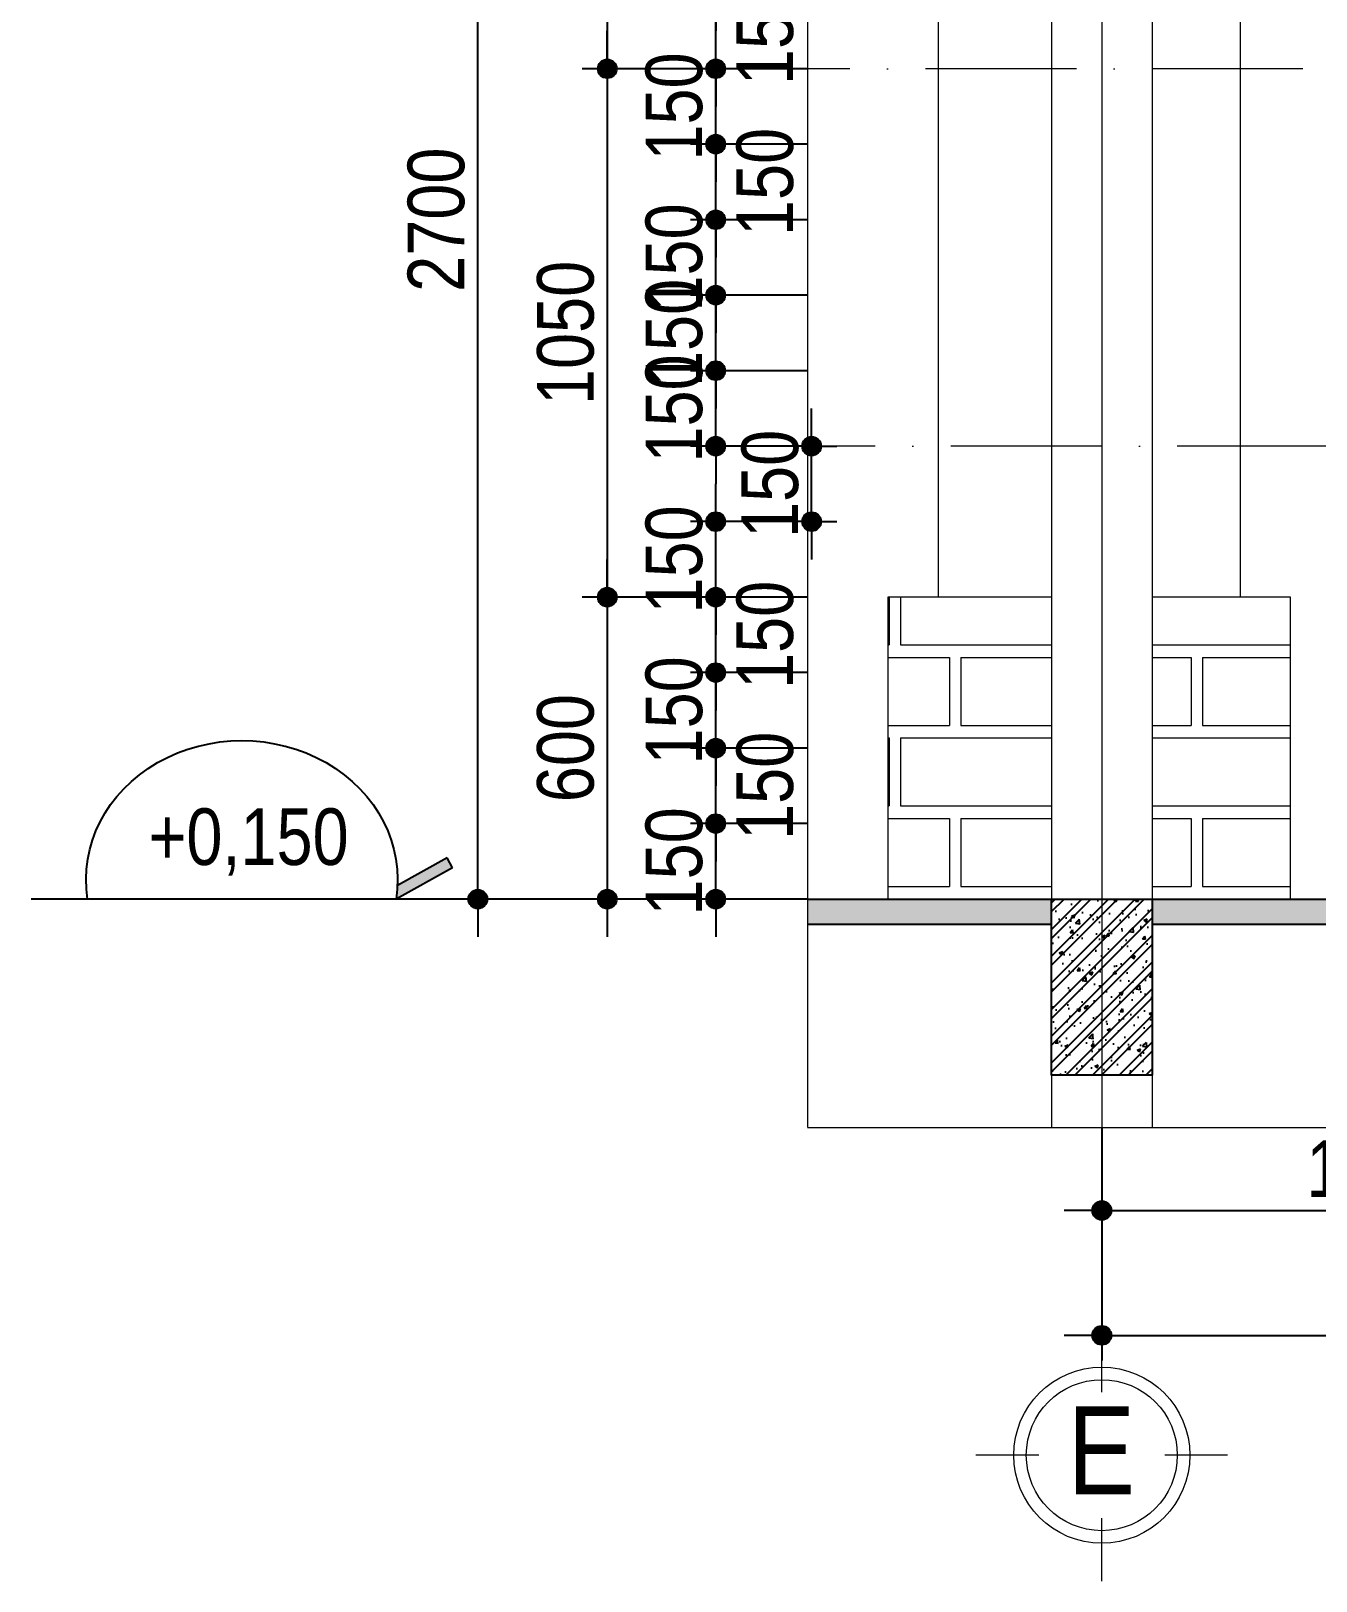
# Model space of a CAD drawing. Header units: millimetres. Extents: x 15144 to 68983, y 5333 to 52444.
# Drawn here: x 54281 to 59388, y 25540 to 31700 of the extents above; entities that cross this region are included whole.
import ezdxf
from ezdxf.enums import TextEntityAlignment as Align

# ---------------------------------------------------------------- set-up
doc = ezdxf.new("R2010")
doc.units = ezdxf.units.MM
doc.linetypes.add('ACAD_ISO10W100', pattern=[18, 12, -3, 0, -3])
for name, color, linetype in [('DIM', 1, 'Continuous'), ('HACTH', 8, 'Continuous'), ('TAGS', 60, 'Continuous'), ('TUONG', 131, 'Continuous')]:
    doc.layers.add(name, color=color, linetype=linetype)
for name, color, linetype, lineweight in [('HACHT', 8, 'Continuous', 5), ('NET-THAY', 2, 'Continuous', 13), ('TEN TRUC', 3, 'Continuous', 18), ('TRUC', 24, 'Continuous', 0)]:
    doc.layers.add(name, color=color, linetype=linetype, lineweight=lineweight)
doc.styles.add('HEL-CONDENSE', font='')
doc.styles.add('VNI-HELVE-CONDENSEN', font='')
doc.styles.get('HEL-CONDENSE').set_extended_font_data('VNI-Helve-Condense')
doc.styles.get('VNI-HELVE-CONDENSEN').set_extended_font_data('VNI-Helve-Condense')
doc.dimstyles.new('D 50', dxfattribs={"dimtxt": 225, "dimasz": 1.5, "dimexe": 100, "dimexo": 0, "dimgap": 50, "dimtad": 1, "dimdec": 0, "dimlfac": 0.5, "dimzin": 13, "dimdsep": 46, "dimtxsty": 'HEL-CONDENSE', "dimblk": 'D50', "dimcen": 0, "dimclrd": 1, "dimclre": 1, "dimclrt": 7, "dimazin": 0, "dimtfac": 1, "dimtdec": 0, "dimtmove": 0, "dimatfit": 3, "dimldrblk": 'D50', "dimfxl": 1, "dimtolj": 1, "dimtzin": 13, "dimarcsym": 0})

# ---------------------------------------------------------------- blocks, each defined once
blk = doc.blocks.new('A$C206177D3')
at = {"layer": 'TEN TRUC', "ltscale": 1000}
for p, q in [((-36.6, 240.1), (-36.6, 490.1)), ((-286.6, -9.9), (-536.6, -9.9)), ((463.4, -9.9), (213.4, -9.9)), ((-36.6, -509.9), (-36.6, -259.9))]:
    blk.add_line(p, q, dxfattribs=at)
blk.add_circle((-36.6, -9.9), 350, dxfattribs=at)
at = {"layer": 'TEN TRUC', "color": 254, "ltscale": 1000}
blk.add_circle((-36.6, -9.9), 300, dxfattribs=at)
blk = doc.blocks.new('D50')
at = {"layer": 'DIM'}
blk.add_hatch(color=256, dxfattribs=at).paths.add_polyline_path([(25, 0, 1), (-25, 0, 1)])
blk.add_line((25, 0), (100, 0), dxfattribs=at)
blk.add_circle((0, 0), 25, dxfattribs=at)
blk = doc.blocks.new('*D404')
at = {"layer": 'DEFPOINTS', "color": 0, "transparency": 16777216}
for p in [(57002.3, 28550.3), (57366.7, 28550.3), (57366.7, 28250.3)]:
    blk.add_point(p, dxfattribs=at)
at = {"layer": 'DIM', "color": 1, "lineweight": -2, "transparency": 16777216}
for p, q in [((57366.7, 28550.3), (56902.3, 28550.3)), ((57002.3, 28251.8), (57002.3, 28548.8)), ((57366.7, 28250.3), (56902.3, 28250.3))]:
    blk.add_line(p, q, dxfattribs=at)
at = {"layer": 'DIM', "color": 1, "lineweight": -2, "transparency": 16777216, "xscale": 1.5, "yscale": 1.5, "zscale": 1.5}
for p, rotation in [((57002.3, 28550.3), 90), ((57002.3, 28250.3), 270)]:
    blk.add_blockref('D50', p, dxfattribs=dict(at, rotation=rotation))
at = {"layer": 'DIM', "color": 7, "transparency": 16777216, "insert": (56837.4, 28400.3), "char_height": 225, "attachment_point": 5, "rotation": 90, "style": 'HEL-CONDENSE'}
blk.add_mtext('\\A1;150', dxfattribs=at)
blk = doc.blocks.new('*D405')
at = {"layer": 'DEFPOINTS', "color": 0, "transparency": 16777216}
for p in [(57002.3, 28850.3), (57366.7, 28850.3), (57366.7, 28550.3)]:
    blk.add_point(p, dxfattribs=at)
at = {"layer": 'DIM', "color": 1, "lineweight": -2, "transparency": 16777216}
for p, q in [((57366.7, 28850.3), (56902.3, 28850.3)), ((57002.3, 28551.8), (57002.3, 28848.8)), ((57366.7, 28550.3), (56902.3, 28550.3))]:
    blk.add_line(p, q, dxfattribs=at)
at = {"layer": 'DIM', "color": 1, "lineweight": -2, "transparency": 16777216, "xscale": 1.5, "yscale": 1.5, "zscale": 1.5}
for p, rotation in [((57002.3, 28850.3), 90), ((57002.3, 28550.3), 270)]:
    blk.add_blockref('D50', p, dxfattribs=dict(at, rotation=rotation))
at = {"layer": 'DIM', "color": 7, "transparency": 16777216, "insert": (57198.7, 28700.3), "char_height": 225, "attachment_point": 5, "rotation": 90, "style": 'HEL-CONDENSE'}
blk.add_mtext('\\A1;150', dxfattribs=at)
blk = doc.blocks.new('*D406')
at = {"layer": 'DEFPOINTS', "color": 0, "transparency": 16777216}
for p in [(57002.3, 29150.3), (57366.7, 29150.3), (57366.7, 28850.3)]:
    blk.add_point(p, dxfattribs=at)
at = {"layer": 'DIM', "color": 1, "lineweight": -2, "transparency": 16777216}
for p, q in [((57366.7, 29150.3), (56902.3, 29150.3)), ((57002.3, 28851.8), (57002.3, 29148.8)), ((57366.7, 28850.3), (56902.3, 28850.3))]:
    blk.add_line(p, q, dxfattribs=at)
at = {"layer": 'DIM', "color": 1, "lineweight": -2, "transparency": 16777216, "xscale": 1.5, "yscale": 1.5, "zscale": 1.5}
for p, rotation in [((57002.3, 29150.3), 90), ((57002.3, 28850.3), 270)]:
    blk.add_blockref('D50', p, dxfattribs=dict(at, rotation=rotation))
at = {"layer": 'DIM', "color": 7, "transparency": 16777216, "insert": (56837.4, 29000.3), "char_height": 225, "attachment_point": 5, "rotation": 90, "style": 'HEL-CONDENSE'}
blk.add_mtext('\\A1;150', dxfattribs=at)
blk = doc.blocks.new('*D407')
at = {"layer": 'DEFPOINTS', "color": 0, "transparency": 16777216}
for p in [(57002.3, 29450.3), (57366.7, 29450.3), (57366.7, 29150.3)]:
    blk.add_point(p, dxfattribs=at)
at = {"layer": 'DIM', "color": 1, "lineweight": -2, "transparency": 16777216}
for p, q in [((57366.7, 29450.3), (56902.3, 29450.3)), ((57002.3, 29151.8), (57002.3, 29448.8)), ((57366.7, 29150.3), (56902.3, 29150.3))]:
    blk.add_line(p, q, dxfattribs=at)
at = {"layer": 'DIM', "color": 1, "lineweight": -2, "transparency": 16777216, "xscale": 1.5, "yscale": 1.5, "zscale": 1.5}
for p, rotation in [((57002.3, 29450.3), 90), ((57002.3, 29150.3), 270)]:
    blk.add_blockref('D50', p, dxfattribs=dict(at, rotation=rotation))
at = {"layer": 'DIM', "color": 7, "transparency": 16777216, "insert": (57198.7, 29300.3), "char_height": 225, "attachment_point": 5, "rotation": 90, "style": 'HEL-CONDENSE'}
blk.add_mtext('\\A1;150', dxfattribs=at)
blk = doc.blocks.new('*D408')
at = {"layer": 'DEFPOINTS', "color": 0, "transparency": 16777216}
for p in [(57002.3, 29750.3), (57366.7, 29750.3), (57366.7, 29450.3)]:
    blk.add_point(p, dxfattribs=at)
at = {"layer": 'DIM', "color": 1, "lineweight": -2, "transparency": 16777216}
for p, q in [((57366.7, 29750.3), (56902.3, 29750.3)), ((57002.3, 29451.8), (57002.3, 29748.8)), ((57366.7, 29450.3), (56902.3, 29450.3))]:
    blk.add_line(p, q, dxfattribs=at)
at = {"layer": 'DIM', "color": 1, "lineweight": -2, "transparency": 16777216, "xscale": 1.5, "yscale": 1.5, "zscale": 1.5}
for p, rotation in [((57002.3, 29750.3), 90), ((57002.3, 29450.3), 270)]:
    blk.add_blockref('D50', p, dxfattribs=dict(at, rotation=rotation))
at = {"layer": 'DIM', "color": 7, "transparency": 16777216, "insert": (56837.4, 29600.3), "char_height": 225, "attachment_point": 5, "rotation": 90, "style": 'HEL-CONDENSE'}
blk.add_mtext('\\A1;150', dxfattribs=at)
blk = doc.blocks.new('*D409')
at = {"layer": 'DEFPOINTS', "color": 0, "transparency": 16777216}
for p in [(57002.3, 30950.3), (57366.7, 30950.3), (57366.7, 30650.3)]:
    blk.add_point(p, dxfattribs=at)
at = {"layer": 'DIM', "color": 1, "lineweight": -2, "transparency": 16777216}
for p, q in [((57366.7, 30950.3), (56902.3, 30950.3)), ((57002.3, 30651.8), (57002.3, 30948.8)), ((57366.7, 30650.3), (56902.3, 30650.3))]:
    blk.add_line(p, q, dxfattribs=at)
at = {"layer": 'DIM', "color": 1, "lineweight": -2, "transparency": 16777216, "xscale": 1.5, "yscale": 1.5, "zscale": 1.5}
for p, rotation in [((57002.3, 30950.3), 90), ((57002.3, 30650.3), 270)]:
    blk.add_blockref('D50', p, dxfattribs=dict(at, rotation=rotation))
at = {"layer": 'DIM', "color": 7, "transparency": 16777216, "insert": (56837.4, 30800.3), "char_height": 225, "attachment_point": 5, "rotation": 90, "style": 'HEL-CONDENSE'}
blk.add_mtext('\\A1;150', dxfattribs=at)
blk = doc.blocks.new('*D410')
at = {"layer": 'DEFPOINTS', "color": 0, "transparency": 16777216}
for p in [(57002.3, 31250.3), (57366.7, 31250.3), (57366.7, 30950.3)]:
    blk.add_point(p, dxfattribs=at)
at = {"layer": 'DIM', "color": 1, "lineweight": -2, "transparency": 16777216}
for p, q in [((57366.7, 31250.3), (56902.3, 31250.3)), ((57002.3, 30951.8), (57002.3, 31248.8)), ((57366.7, 30950.3), (56902.3, 30950.3))]:
    blk.add_line(p, q, dxfattribs=at)
at = {"layer": 'DIM', "color": 1, "lineweight": -2, "transparency": 16777216, "xscale": 1.5, "yscale": 1.5, "zscale": 1.5}
for p, rotation in [((57002.3, 31250.3), 90), ((57002.3, 30950.3), 270)]:
    blk.add_blockref('D50', p, dxfattribs=dict(at, rotation=rotation))
at = {"layer": 'DIM', "color": 7, "transparency": 16777216, "insert": (57198.7, 31100.3), "char_height": 225, "attachment_point": 5, "rotation": 90, "style": 'HEL-CONDENSE'}
blk.add_mtext('\\A1;150', dxfattribs=at)
blk = doc.blocks.new('*D411')
at = {"layer": 'DEFPOINTS', "color": 0, "transparency": 16777216}
for p in [(57002.3, 31550.3), (57366.7, 31550.3), (57366.7, 31250.3)]:
    blk.add_point(p, dxfattribs=at)
at = {"layer": 'DIM', "color": 1, "lineweight": -2, "transparency": 16777216}
for p, q in [((57366.7, 31550.3), (56902.3, 31550.3)), ((57002.3, 31251.8), (57002.3, 31548.8)), ((57366.7, 31250.3), (56902.3, 31250.3))]:
    blk.add_line(p, q, dxfattribs=at)
at = {"layer": 'DIM', "color": 1, "lineweight": -2, "transparency": 16777216, "xscale": 1.5, "yscale": 1.5, "zscale": 1.5}
for p, rotation in [((57002.3, 31550.3), 90), ((57002.3, 31250.3), 270)]:
    blk.add_blockref('D50', p, dxfattribs=dict(at, rotation=rotation))
at = {"layer": 'DIM', "color": 7, "transparency": 16777216, "insert": (56837.4, 31400.3), "char_height": 225, "attachment_point": 5, "rotation": 90, "style": 'HEL-CONDENSE'}
blk.add_mtext('\\A1;150', dxfattribs=at)
blk = doc.blocks.new('*D412')
at = {"layer": 'DEFPOINTS', "color": 0, "transparency": 16777216}
for p in [(57002.3, 31850.3), (57366.7, 31850.3), (57366.7, 31550.3)]:
    blk.add_point(p, dxfattribs=at)
at = {"layer": 'DIM', "color": 1, "lineweight": -2, "transparency": 16777216}
for p, q in [((57366.7, 31850.3), (56902.3, 31850.3)), ((57002.3, 31551.8), (57002.3, 31848.8)), ((57366.7, 31550.3), (56902.3, 31550.3))]:
    blk.add_line(p, q, dxfattribs=at)
at = {"layer": 'DIM', "color": 1, "lineweight": -2, "transparency": 16777216, "xscale": 1.5, "yscale": 1.5, "zscale": 1.5}
for p, rotation in [((57002.3, 31850.3), 90), ((57002.3, 31550.3), 270)]:
    blk.add_blockref('D50', p, dxfattribs=dict(at, rotation=rotation))
at = {"layer": 'DIM', "color": 7, "transparency": 16777216, "insert": (57198.7, 31700.3), "char_height": 225, "attachment_point": 5, "rotation": 90, "style": 'HEL-CONDENSE'}
blk.add_mtext('\\A1;150', dxfattribs=at)
blk = doc.blocks.new('*D413')
at = {"layer": 'DEFPOINTS', "color": 0, "transparency": 16777216}
for p in [(57002.3, 32150.3), (57366.7, 32150.3), (57366.7, 31850.3)]:
    blk.add_point(p, dxfattribs=at)
at = {"layer": 'DIM', "color": 1, "lineweight": -2, "transparency": 16777216}
for p, q in [((57366.7, 32150.3), (56902.3, 32150.3)), ((57002.3, 31851.8), (57002.3, 32148.8)), ((57366.7, 31850.3), (56902.3, 31850.3))]:
    blk.add_line(p, q, dxfattribs=at)
at = {"layer": 'DIM', "color": 1, "lineweight": -2, "transparency": 16777216, "xscale": 1.5, "yscale": 1.5, "zscale": 1.5}
for p, rotation in [((57002.3, 32150.3), 90), ((57002.3, 31850.3), 270)]:
    blk.add_blockref('D50', p, dxfattribs=dict(at, rotation=rotation))
at = {"layer": 'DIM', "color": 7, "transparency": 16777216, "insert": (56837.4, 32000.3), "char_height": 225, "attachment_point": 5, "rotation": 90, "style": 'HEL-CONDENSE'}
blk.add_mtext('\\A1;150', dxfattribs=at)
blk = doc.blocks.new('*D446')
at = {"layer": 'DEFPOINTS', "color": 0, "transparency": 16777216}
for p in [(56902.3, 33650.3), (56571.3, 31550.3), (56902.3, 31550.3)]:
    blk.add_point(p, dxfattribs=at)
at = {"layer": 'DIM', "color": 1, "lineweight": -2, "transparency": 16777216}
for p, q in [((56902.3, 33650.3), (56471.3, 33650.3)), ((56571.3, 33648.8), (56571.3, 31551.8)), ((56902.3, 31550.3), (56471.3, 31550.3))]:
    blk.add_line(p, q, dxfattribs=at)
at = {"layer": 'DIM', "color": 1, "lineweight": -2, "transparency": 16777216, "xscale": 1.5, "yscale": 1.5, "zscale": 1.5}
for p, rotation in [((56571.3, 33650.3), 90), ((56571.3, 31550.3), 270)]:
    blk.add_blockref('D50', p, dxfattribs=dict(at, rotation=rotation))
at = {"layer": 'DIM', "color": 7, "transparency": 16777216, "insert": (56406.4, 32600.3), "char_height": 225, "attachment_point": 5, "rotation": 90, "style": 'HEL-CONDENSE'}
blk.add_mtext('\\A1;1050', dxfattribs=at)
blk = doc.blocks.new('*D447')
at = {"layer": 'DEFPOINTS', "color": 0, "transparency": 16777216}
for p in [(56902.3, 31550.3), (56571.3, 29450.3), (56902.3, 29450.3)]:
    blk.add_point(p, dxfattribs=at)
at = {"layer": 'DIM', "color": 1, "lineweight": -2, "transparency": 16777216}
for p, q in [((56902.3, 31550.3), (56471.3, 31550.3)), ((56571.3, 31548.8), (56571.3, 29451.8)), ((56902.3, 29450.3), (56471.3, 29450.3))]:
    blk.add_line(p, q, dxfattribs=at)
at = {"layer": 'DIM', "color": 1, "lineweight": -2, "transparency": 16777216, "xscale": 1.5, "yscale": 1.5, "zscale": 1.5}
for p, rotation in [((56571.3, 31550.3), 90), ((56571.3, 29450.3), 270)]:
    blk.add_blockref('D50', p, dxfattribs=dict(at, rotation=rotation))
at = {"layer": 'DIM', "color": 7, "transparency": 16777216, "insert": (56406.4, 30500.3), "char_height": 225, "attachment_point": 5, "rotation": 90, "style": 'HEL-CONDENSE'}
blk.add_mtext('\\A1;1050', dxfattribs=at)
blk = doc.blocks.new('*D448')
at = {"layer": 'DEFPOINTS', "color": 0, "transparency": 16777216}
for p in [(56902.3, 29450.3), (56571.3, 28250.3), (56902.3, 28250.3)]:
    blk.add_point(p, dxfattribs=at)
at = {"layer": 'DIM', "color": 1, "lineweight": -2, "transparency": 16777216}
for p, q in [((56902.3, 29450.3), (56471.3, 29450.3)), ((56571.3, 29448.8), (56571.3, 28251.8)), ((56902.3, 28250.3), (56471.3, 28250.3))]:
    blk.add_line(p, q, dxfattribs=at)
at = {"layer": 'DIM', "color": 1, "lineweight": -2, "transparency": 16777216, "xscale": 1.5, "yscale": 1.5, "zscale": 1.5}
for p, rotation in [((56571.3, 29450.3), 90), ((56571.3, 28250.3), 270)]:
    blk.add_blockref('D50', p, dxfattribs=dict(at, rotation=rotation))
at = {"layer": 'DIM', "color": 7, "transparency": 16777216, "insert": (56406.4, 28850.3), "char_height": 225, "attachment_point": 5, "rotation": 90, "style": 'HEL-CONDENSE'}
blk.add_mtext('\\A1;600', dxfattribs=at)
blk = doc.blocks.new('*D451')
at = {"layer": 'DEFPOINTS', "color": 0, "transparency": 16777216}
for p in [(56056.9, 33650.3), (56471.3, 33650.3), (56471.3, 28250.3)]:
    blk.add_point(p, dxfattribs=at)
at = {"layer": 'DIM', "color": 1, "lineweight": -2, "transparency": 16777216}
for p, q in [((56471.3, 33650.3), (55956.9, 33650.3)), ((56056.9, 28251.8), (56056.9, 33648.8)), ((56471.3, 28250.3), (55956.9, 28250.3))]:
    blk.add_line(p, q, dxfattribs=at)
at = {"layer": 'DIM', "color": 1, "lineweight": -2, "transparency": 16777216, "xscale": 1.5, "yscale": 1.5, "zscale": 1.5}
for p, rotation in [((56056.9, 33650.3), 90), ((56056.9, 28250.3), 270)]:
    blk.add_blockref('D50', p, dxfattribs=dict(at, rotation=rotation))
at = {"layer": 'DIM', "color": 7, "transparency": 16777216, "insert": (55892, 30950.3), "char_height": 225, "attachment_point": 5, "rotation": 90, "style": 'HEL-CONDENSE'}
blk.add_mtext('\\A1;2700', dxfattribs=at)
blk = doc.blocks.new('CAODO')
at = {"layer": 'TAGS', "linetype": 'Continuous'}
h = blk.add_hatch(color=256, dxfattribs=at)
edge = h.paths.add_edge_path()
edge.add_line((-906.9, 181.5), (-931, 137.7))
edge.add_line((-931, 137.7), (-681, 0))
edge.add_ellipse((0, 87.1), major_axis=(688, 0), ratio=0.890858, start_angle=182.47792, end_angle=188.16658, ccw=False)
edge.add_line((-687.4, 60.6), (-906.9, 181.5))
for p, q in [((-931, 137.7), (-906.9, 181.5)), ((-931, 137.7), (-681, 0)), ((-906.9, 181.5), (-687.4, 60.6)), ((-931, 0), (931, 0))]:
    blk.add_line(p, q, dxfattribs=at)
blk.add_ellipse((0, 87.1), major_axis=(688, 0), ratio=0.890858, start_param=-0.142534, end_param=3.284126, dxfattribs=at)
at = {"layer": 'TAGS', "linetype": 'Continuous', "style": 'VNI-HELVE-CONDENSEN'}
blk.add_attdef('0.000', text='', height=250, dxfattribs=at).set_placement((0.2, 232.3), align=Align.MIDDLE_CENTER)
blk = doc.blocks.new('*D524')
at = {"layer": 'DEFPOINTS', "color": 0, "transparency": 16777216}
for p in [(60736.6, 27550.3), (58536.6, 27342.5), (60736.6, 27012.6)]:
    blk.add_point(p, dxfattribs=at)
at = {"layer": 'DIM', "color": 1, "lineweight": -2, "transparency": 16777216}
for p, q in [((60736.6, 27550.3), (60736.6, 26912.6)), ((58536.6, 27342.5), (58536.6, 26912.6)), ((58538.1, 27012.6), (60735.1, 27012.6))]:
    blk.add_line(p, q, dxfattribs=at)
at = {"layer": 'DIM', "color": 1, "lineweight": -2, "transparency": 16777216, "xscale": 1.5, "yscale": 1.5, "zscale": 1.5, "rotation": 180}
blk.add_blockref('D50', (58536.6, 27012.6), dxfattribs=at)
at = {"layer": 'DIM', "color": 1, "lineweight": -2, "transparency": 16777216, "xscale": 1.5, "yscale": 1.5, "zscale": 1.5}
blk.add_blockref('D50', (60736.6, 27012.6), dxfattribs=at)
at = {"layer": 'DIM', "color": 7, "transparency": 16777216, "insert": (59636.6, 27177.5), "char_height": 225, "attachment_point": 5, "style": 'HEL-CONDENSE'}
blk.add_mtext('\\A1;1100', dxfattribs=at)
blk = doc.blocks.new('*D530')
at = {"layer": 'DEFPOINTS', "color": 0, "transparency": 16777216}
for p in [(58536.6, 26912.6), (66536.6, 26912.6), (66536.6, 26516.6)]:
    blk.add_point(p, dxfattribs=at)
at = {"layer": 'DIM', "color": 1, "lineweight": -2, "transparency": 16777216}
for p, q in [((58536.6, 26912.6), (58536.6, 26416.6)), ((66536.6, 26912.6), (66536.6, 26416.6)), ((58538.1, 26516.6), (66535.1, 26516.6))]:
    blk.add_line(p, q, dxfattribs=at)
at = {"layer": 'DIM', "color": 1, "lineweight": -2, "transparency": 16777216, "xscale": 1.5, "yscale": 1.5, "zscale": 1.5, "rotation": 180}
blk.add_blockref('D50', (58536.6, 26516.6), dxfattribs=at)
at = {"layer": 'DIM', "color": 1, "lineweight": -2, "transparency": 16777216, "xscale": 1.5, "yscale": 1.5, "zscale": 1.5}
blk.add_blockref('D50', (66536.6, 26516.6), dxfattribs=at)
at = {"layer": 'DIM', "color": 7, "transparency": 16777216, "insert": (62536.6, 26681.5), "char_height": 225, "attachment_point": 5, "style": 'HEL-CONDENSE'}
blk.add_mtext('\\A1;4000', dxfattribs=at)
blk = doc.blocks.new('*D565')
at = {"layer": 'DEFPOINTS', "color": 0, "transparency": 16777216}
for p in [(57002.3, 30650.3), (57366.7, 30650.3), (57366.7, 30350.3)]:
    blk.add_point(p, dxfattribs=at)
at = {"layer": 'DIM', "color": 1, "lineweight": -2, "transparency": 16777216}
for p, q in [((57366.7, 30650.3), (56902.3, 30650.3)), ((57002.3, 30351.8), (57002.3, 30648.8)), ((57366.7, 30350.3), (56902.3, 30350.3))]:
    blk.add_line(p, q, dxfattribs=at)
at = {"layer": 'DIM', "color": 1, "lineweight": -2, "transparency": 16777216, "xscale": 1.5, "yscale": 1.5, "zscale": 1.5}
for p, rotation in [((57002.3, 30650.3), 90), ((57002.3, 30350.3), 270)]:
    blk.add_blockref('D50', p, dxfattribs=dict(at, rotation=rotation))
at = {"layer": 'DIM', "color": 7, "transparency": 16777216, "insert": (56837.4, 30500.3), "char_height": 225, "attachment_point": 5, "rotation": 90, "style": 'HEL-CONDENSE'}
blk.add_mtext('\\A1;150', dxfattribs=at)
blk = doc.blocks.new('*D566')
at = {"layer": 'DEFPOINTS', "color": 0, "transparency": 16777216}
for p in [(57002.3, 30350.3), (57366.7, 30350.3), (57366.7, 30050.3)]:
    blk.add_point(p, dxfattribs=at)
at = {"layer": 'DIM', "color": 1, "lineweight": -2, "transparency": 16777216}
for p, q in [((57366.7, 30350.3), (56902.3, 30350.3)), ((57002.3, 30051.8), (57002.3, 30348.8)), ((57366.7, 30050.3), (56902.3, 30050.3))]:
    blk.add_line(p, q, dxfattribs=at)
at = {"layer": 'DIM', "color": 1, "lineweight": -2, "transparency": 16777216, "xscale": 1.5, "yscale": 1.5, "zscale": 1.5}
for p, rotation in [((57002.3, 30350.3), 90), ((57002.3, 30050.3), 270)]:
    blk.add_blockref('D50', p, dxfattribs=dict(at, rotation=rotation))
at = {"layer": 'DIM', "color": 7, "transparency": 16777216, "insert": (56837.4, 30200.3), "char_height": 225, "attachment_point": 5, "rotation": 90, "style": 'HEL-CONDENSE'}
blk.add_mtext('\\A1;150', dxfattribs=at)
blk = doc.blocks.new('*D567')
at = {"layer": 'DEFPOINTS', "color": 0, "transparency": 16777216}
for p in [(57366.7, 30050.3), (57383.6, 30050.3), (57366.7, 29750.3)]:
    blk.add_point(p, dxfattribs=at)
at = {"layer": 'DIM', "color": 1, "lineweight": -2, "transparency": 16777216}
for p, q in [((57366.7, 30050.3), (57483.6, 30050.3)), ((57383.6, 29751.8), (57383.6, 30048.8)), ((57366.7, 29750.3), (57483.6, 29750.3))]:
    blk.add_line(p, q, dxfattribs=at)
at = {"layer": 'DIM', "color": 1, "lineweight": -2, "transparency": 16777216, "xscale": 1.5, "yscale": 1.5, "zscale": 1.5}
for p, rotation in [((57383.6, 30050.3), 90), ((57383.6, 29750.3), 270)]:
    blk.add_blockref('D50', p, dxfattribs=dict(at, rotation=rotation))
at = {"layer": 'DIM', "color": 7, "transparency": 16777216, "insert": (57218.7, 29900.3), "char_height": 225, "attachment_point": 5, "rotation": 90, "style": 'HEL-CONDENSE'}
blk.add_mtext('\\A1;150', dxfattribs=at)

msp = doc.modelspace()

# ---------------------------------------------------------------- hatches: boundary and pattern name
at = {"layer": 'HACHT'}
h = msp.add_hatch(dxfattribs=at)
h.set_pattern_fill('AR-BRELM', color=256, scale=120, angle=180, style=0)
h.set_pattern_definition([(7e-15, (67336.6, 28250.3), (8e-14, -640.08), [915, -45]), (7e-15, (67336.6, 27980.3), (8e-14, -640.08), [915, -45]), (7e-15, (67576.6, 27930.24), (8e-14, -640.08), [435, -45]), (7e-15, (67576.6, 27660.24), (8e-14, -640.08), [435, -45]), (270, (67336.6, 28250.3), (-960, -2e-13), [270, -370.08]), (270, (67291.6, 28250.3), (-960, -2e-13), [270, -370.08]), (270, (67576.63, 27930.24), (-480, -9e-14), [270, -370.08]), (270, (67531.63, 27930.24), (-480, -9e-14), [270, -370.08])])
h.paths.add_polyline_path([(58336.631, 28250.283), (58336.631, 29450.283), (57686.631, 29450.283), (57686.631, 28250.283)])
h.paths.add_polyline_path([(58736.631, 29450.283), (58736.631, 28250.283), (59286.631, 28250.283), (59286.631, 29450.283)])
at = {"layer": 'HACTH'}
h = msp.add_hatch(dxfattribs=at)
h.set_pattern_fill('AR-CONC', color=256, scale=10, style=0)
h.set_pattern_definition([(50, (-1076510.79, 188242.25), (71.7260183, -6.2752135), [7.5, -82.5]), (355, (-1076510.79, 188242.25), (-13.8751334, 75.2192134), [6, -66]), (100.4514, (-1076504.81, 188241.73), (57.850938, 68.943954), [6.374019, -70.114211]), (46.1842, (-1076510.79, 188262.25), (106.724105, -16.5519014), [11.25, -123.75]), (96.6356, (-1076501.9, 188260.87), (93.466271, 97.411787), [9.561029, -105.1713]), (351.1842, (-1076510.79, 188262.25), (93.466195, 97.41186), [9, -99]), (21, (-1076500.79, 188257.25), (59.6907052, -40.261889), [7.5, -82.5]), (326, (-1076500.79, 188257.25), (24.331533, 72.5150045), [6, -66]), (71.4514, (-1076495.816, 188253.895), (84.022263, 32.2530497), [6.374019, -70.114211]), (37.5, (-1076510.79, 188242.25), (1.21598553, 33.2893854), [0, -65.2, 0, -67, 0, -66.25]), (7.5, (-1076510.79, 188242.25), (26.3069537, 39.4411712), [0, -38.2, 0, -63.7, 0, -25.25]), (327.5, (-1076533.09, 188242.25), (53.3822436, -2.2554872), [0, -25, 0, -78, 0, -103.5]), (317.5, (-1076543.09, 188242.25), (58.318617, 10.0104982), [0, -32.5, 0, -51.8, 0, -73.5])])
h.paths.add_polyline_path([(58336.631, 28250.283), (57366.746, 28250.283), (57366.746, 28150.283), (58336.631, 28150.283)])
h.paths.add_polyline_path([(66336.631, 28250.283), (62383.845, 28250.283), (62183.845, 28150.283), (66336.631, 28150.283)])
h.paths.add_polyline_path([(60736.631, 28150.283), (60736.631, 28250.283), (58736.631, 28250.283), (58736.631, 28150.283)])
h = msp.add_hatch(dxfattribs=at)
h.set_pattern_fill('ANSI32', color=256, scale=200, style=0)
h.set_pattern_definition([(45, (-1076510.79, 188242.25), (-53.0330086, 53.0330086), []), (45, (-1076475.435, 188242.25), (-53.0330086, 53.0330086), [])])
h.paths.add_polyline_path([(58536.631, 28250.283), (58336.631, 28250.283), (58336.631, 27550.283), (58536.631, 27550.283)])
h.paths.add_polyline_path([(58736.631, 28250.283), (58536.631, 28250.283), (58536.631, 27550.283), (58736.631, 27550.283)])
h = msp.add_hatch(dxfattribs=at)
h.set_pattern_fill('AR-CONC', color=256, scale=20, style=0)
h.set_pattern_definition([(50, (-1076510.79, 188242.25), (143.452037, -12.550427), [15, -165]), (355, (-1076510.79, 188242.25), (-27.750267, 150.438427), [12, -132]), (100.4514, (-1076498.84, 188241.2), (115.701876, 137.887908), [12.748038, -140.228422]), (46.1842, (-1076510.79, 188282.25), (213.44821, -33.103803), [22.5, -247.5]), (96.6356, (-1076493, 188279.5), (186.93254, 194.823574), [19.122058, -210.3426]), (351.1842, (-1076510.8, 188282.25), (186.93239, 194.82372), [18, -198]), (21, (-1076490.79, 188272.25), (119.38141, -80.523778), [15, -165]), (326, (-1076490.79, 188272.25), (48.663066, 145.030009), [12, -132]), (71.4514, (-1076480.84, 188265.54), (168.044526, 64.5061), [12.748038, -140.228422]), (37.5, (-1076510.79, 188242.25), (2.431971, 66.5787708), [0, -130.4, 0, -134, 0, -132.5]), (7.5, (-1076510.79, 188242.25), (52.6139075, 78.8823424), [0, -76.4, 0, -127.4, 0, -50.5]), (327.5, (-1076555.39, 188242.25), (106.7644872, -4.5109743), [0, -50, 0, -156, 0, -207]), (317.5, (-1076575.39, 188242.25), (116.637234, 20.0209965), [0, -65, 0, -103.6, 0, -147])])
h.paths.add_polyline_path([(58536.631, 28250.283), (58336.631, 28250.283), (58336.631, 27550.283), (58536.631, 27550.283)])
h.paths.add_polyline_path([(58736.631, 28250.283), (58536.631, 28250.283), (58536.631, 27550.283), (58736.631, 27550.283)])

# ---------------------------------------------------------------- linework, layer by layer
at = {"layer": 'NET-THAY'}
for p, q in [((58336.631, 50600.455), (58336.631, 27342.549)), ((58736.631, 33450.283), (58736.631, 28250.283)), ((59086.631, 33450.283), (59086.631, 29450.283)), ((57886.631, 32950.283), (57886.631, 29450.283)), ((58336.631, 32950.283), (58336.631, 28250.283)), ((58736.631, 32950.283), (58736.631, 27342.549))]:
    msp.add_line(p, q, dxfattribs=at)
for points in [[(58336.631, 29450.283), (57686.631, 29450.283), (57686.631, 28250.283)], [(59286.631, 28250.283), (59286.631, 29450.283), (58736.631, 29450.283)]]:
    msp.add_lwpolyline(points, dxfattribs=at)
at = {"layer": 'TRUC', "linetype": 'ACAD_ISO10W100', "ltscale": 50}
for p, q in [((68336.631, 31550.283), (57366.746, 31550.283)), ((62136.631, 30050.283), (57366.746, 30050.283)), ((60936.631, 28250.283), (57366.746, 28250.283))]:
    msp.add_line(p, q, dxfattribs=at)
at = {"layer": 'TRUC', "linetype": 'ACAD_ISO10W100', "ltscale": 0.2}
msp.add_lwpolyline([(68336.631, 50600.455), (57366.746, 50600.455), (57366.746, 27342.549), (68336.631, 27342.549)], close=True, dxfattribs=at)
msp.add_lwpolyline([(58536.631, 50600.455), (58536.631, 27342.549)], dxfattribs=at)
at = {"layer": 'TUONG', "color": 4}
for points in [[(57366.746, 28250.283), (60936.631, 28250.283)], [(57366.746, 28150.283), (58336.631, 28150.283)], [(58736.631, 28150.283), (60736.631, 28150.283)]]:
    msp.add_lwpolyline(points, dxfattribs=at)
msp.add_lwpolyline([(58336.631, 28250.283), (58736.631, 28250.283), (58736.631, 27550.283), (58336.631, 27550.283)], close=True, dxfattribs=at)

# ---------------------------------------------------------------- block references
at = {"layer": 'TAGS', "linetype": 'Continuous'}
ref = msp.add_blockref('CAODO', (55118.946, 28250.283), dxfattribs=dict(at, xscale=-0.9000000001396984, yscale=0.9000000001396984, zscale=0.9))
ref.add_attrib('0.000', '+0,150', dxfattribs={"color": 7, "linetype": 'Continuous', "height": 225, "style": 'VNI-HELVE-CONDENSEN'}).set_placement((55145.778, 28498.381), align=Align.MIDDLE_CENTER)
at = {"layer": 'TAGS', "ltscale": 1000}
ref = msp.add_blockref('A$C206177D3', (58573.253, 26050.132), dxfattribs=at)
ref.add_attrib('A', 'E', dxfattribs={"color": 7, "ltscale": 1000, "height": 350, "style": 'VNI-HELVE-CONDENSEN'}).set_placement((58534.949, 25884.494), align=Align.CENTER)

# ---------------------------------------------------------------- dimensions: what is measured, and where the dimension line sits
at = {"layer": 'DIM'}
for base, p1, p2, picture, middle in [((56056.888, 33650.283), (56471.318, 28250.283), (56471.318, 33650.283), '*D451', (55891.988, 30950.283)), ((56571.318, 31550.283), (56902.328, 33650.283), (56902.328, 31550.283), '*D446', (56406.418, 32600.283)), ((56571.318, 29450.283), (56902.328, 31550.283), (56902.328, 29450.283), '*D447', (56406.418, 30500.283)), ((56571.318, 28250.283), (56902.328, 29450.283), (56902.328, 28250.283), '*D448', (56406.418, 28850.283))]:
    dim = msp.add_linear_dim(base=base, p1=p1, p2=p2, angle=90, dimstyle='D 50', dxfattribs=at)
    dim.commit()
    dim.dimension.update_dxf_attribs({"geometry": picture, "text_midpoint": middle})
for base, p1, p2, picture, middle in [((57002.328, 32150.283), (57366.746, 31850.283), (57366.746, 32150.283), '*D413', (57002.328, 32000.283)), ((57002.328, 31550.283), (57366.746, 31250.283), (57366.746, 31550.283), '*D411', (57002.328, 31400.283)), ((57002.328, 30950.283), (57366.746, 30650.283), (57366.746, 30950.283), '*D409', (57002.328, 30800.283)), ((57002.328, 30650.283), (57366.746, 30350.283), (57366.746, 30650.283), '*D565', (57002.328, 30500.283)), ((57002.328, 30350.283), (57366.746, 30050.283), (57366.746, 30350.283), '*D566', (57002.328, 30200.283)), ((57383.56, 30050.283), (57366.746, 29750.283), (57366.746, 30050.283), '*D567', (57383.56, 29900.283)), ((57002.328, 29750.283), (57366.746, 29450.283), (57366.746, 29750.283), '*D408', (57002.328, 29600.283)), ((57002.328, 29150.283), (57366.746, 28850.283), (57366.746, 29150.283), '*D406', (57002.328, 29000.283)), ((57002.328, 28550.283), (57366.746, 28250.283), (57366.746, 28550.283), '*D404', (57002.328, 28400.283))]:
    dim = msp.add_linear_dim(base=base, p1=p1, p2=p2, angle=90, dimstyle='D 50', dxfattribs=at)
    dim.commit()
    dim.dimension.update_dxf_attribs({"geometry": picture, "text_midpoint": middle, "dimtype": 160})
for base, p1, p2, picture, middle in [((57002.328, 31850.283), (57366.746, 31550.283), (57366.746, 31850.283), '*D412', (57198.72, 31700.283)), ((57002.328, 31250.283), (57366.746, 30950.283), (57366.746, 31250.283), '*D410', (57198.72, 31100.283)), ((57002.328, 29450.283), (57366.746, 29150.283), (57366.746, 29450.283), '*D407', (57198.72, 29300.283)), ((57002.328, 28850.283), (57366.746, 28550.283), (57366.746, 28850.283), '*D405', (57198.72, 28700.283))]:
    dim = msp.add_linear_dim(base=base, p1=p1, p2=p2, angle=90, dimstyle='D 50', override={"dimtmove": 2}, dxfattribs=at)
    dim.commit()
    dim.dimension.update_dxf_attribs({"geometry": picture, "text_midpoint": middle, "dimtype": 160})
for base, p1, p2, picture, middle in [((60736.631, 27012.633), (58536.631, 27342.549), (60736.631, 27550.283), '*D524', (59636.631, 27177.533)), ((66536.631, 26516.626), (58536.631, 26912.633), (66536.631, 26912.633), '*D530', (62536.631, 26681.526))]:
    dim = msp.add_linear_dim(base=base, p1=p1, p2=p2, dimstyle='D 50', dxfattribs=at)
    dim.commit()
    dim.dimension.update_dxf_attribs({"geometry": picture, "text_midpoint": middle})

doc.saveas('drawing.dxf')
